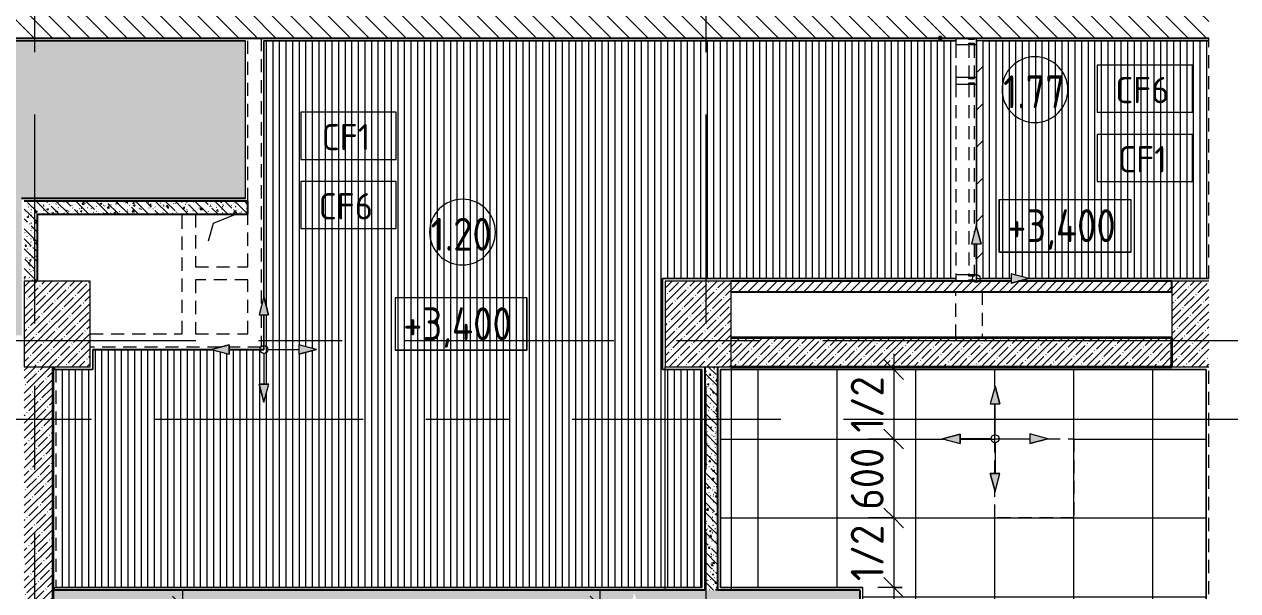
# Model space of a CAD drawing. Header units: millimetres. Extents: x 35861 to 236814, y -8553 to 29000.
# Drawn here: x 75480 to 84700, y 9196 to 13505 of the extents above; entities that cross this region are included whole.
import ezdxf

# ---------------------------------------------------------------- set-up
doc = ezdxf.new("R2010")
doc.units = ezdxf.units.MM
doc.linetypes.add('200_ШТРИХ__ш1_п0_6_', pattern=[160, 100, -60])
doc.linetypes.add('Осевая', pattern=[3175, 635, -476.25, 1587.5, -476.25])
for name, color, linetype, lineweight in [('0-1', 7, 'Continuous', 9), ('A-ANNO-DIMS', 7, 'Continuous', 9), ('A-ANNO-DIMS-100', 7, 'Continuous', 9), ('A-AREA-IDEN', 7, 'Continuous', 9), ('A-CLNG-IDEN', 7, 'Continuous', 9), ('A-DETL', 7, 'Continuous', 9), ('A-DETL-GENF', 7, 'Continuous', 9), ('A-DETL-MBND', 7, '200_ШТРИХ__ш1_п0_6_', 9), ('A-DETL-MBND-1', 7, 'Continuous', 9), ('A-FLOR', 7, 'Continuous', 9), ('G-ANNO-DIMS', 7, 'Continuous', 9), ('I-WALL', 7, 'Continuous', 9), ('S-COLS', 7, 'Continuous', 9), ('Оси', 7, 'Continuous', 9), ('Оси-2', 7, 'Осевая', 9)]:
    doc.layers.add(name, color=color, linetype=linetype, lineweight=lineweight)
for name, color, linetype, lineweight, true_color in [('A-DETL-GENF-2', 7, 'Continuous', 9, 0x004000), ('A-WALL-1', 7, 'Continuous', 35, 0x3c3c3c), ('A-WALL-2', 7, 'Continuous', 25, 0x3c3c3c), ('A-WALL-FNSH-2', 7, 'Continuous', 13, 0x3c3c3c)]:
    doc.layers.add(name, color=color, linetype=linetype, lineweight=lineweight, true_color=true_color)
doc.styles.add('GOST Common', font='GOST_Common.ttf', dxfattribs={"width": 0.9, "height": 250})
doc.styles.add('GOST Common_1', font='GOST_Common.ttf', dxfattribs={"height": 200})
doc.styles.add('ISOCPEUR', font='isocpeur.ttf', dxfattribs={"width": 0.9, "height": 250})
doc.dimstyles.new('ISO-2_5_0_9К_БОЛЬШОЙ', dxfattribs={"dimscale": 304.8, "dimtxt": 248.995294, "dimasz": 0.492126, "dimexe": 0.393701, "dimexo": 0.984252, "dimgap": 0, "dimtad": 1, "dimdec": 0, "dimrnd": 10, "dimzin": 0, "dimdsep": 46, "dimtxsty": 'ISOCPEUR', "dimblk1": 'OBLIQUE', "dimblk2": 'OBLIQUE', "dimsah": 1, "dimcen": 0.09, "dimdle": 0.393701, "dimazin": 0, "dimtfac": 1, "dimtdec": 4, "dimtix": 1, "dimtmove": 0, "dimatfit": 3, "dimfxl": 1, "dimtvp": 1, "dimtolj": 1, "dimtzin": 0, "dimarcsym": 2})
doc.dimstyles.new('ISO-2_5_0_9К_БОЛЬШОЙ_2', dxfattribs={"dimscale": 304.8, "dimtxt": 248.995294, "dimasz": 0.492126, "dimexe": 0.393701, "dimexo": 0.984252, "dimgap": 0, "dimtad": 1, "dimdec": 0, "dimrnd": 10, "dimzin": 0, "dimdsep": 46, "dimtxsty": 'ISOCPEUR', "dimblk1": 'OBLIQUE', "dimblk2": 'OBLIQUE', "dimsah": 1, "dimcen": 0.09, "dimdle": 0.393701, "dimazin": 0, "dimtfac": 1, "dimtdec": 4, "dimtix": 1, "dimtmove": 1, "dimatfit": 3, "dimfxl": 1, "dimtvp": 1, "dimtolj": 1, "dimtzin": 0, "dimarcsym": 2})
pattern_1 = [(45, (0, 0), (-57.02463, 57.02463), []), (45, (57.025, 0), (-57.02463, 57.02463), [100.806, -20.161, 3.353, -16.808])]
pattern_2 = [(135, (0, 0), (-75.43415, -75.43415), [106.68, -17.78, 3.556, -17.78]), (135, (0, 75.39), (-75.43415, -75.43415), []), (50, (0, 0), (127.52922, -11.15758), [13.335, -146.685]), (355, (0, 0), (-24.66966, 133.74002), [10.668, -117.348]), (100.451, (10.63, -0.93), (102.85973, 122.58178), [11.333, -124.663]), (46.184, (0, 35.56), (189.75516, -29.43036), [20.002, -220.027]), (96.636, (15.81, 33.1), (166.1822, 173.1996), [17, -186.995]), (351.184, (0, 35.56), (166.18393, 173.19757), [16.002, -176.022]), (21, (17.78, 26.67), (106.13027, -71.58603), [13.335, -146.685]), (326, (17.78, 26.67), (43.26188, 128.93175), [10.668, -117.348]), (71.451, (26.62, 20.7), (149.39198, 57.34505), [11.333, -124.663]), (37.5, (0, 0), (2.162228, 59.188357), [3.353, -112.573, 3.353, -115.773, -117.792]), (37.5, (0, 0), (2.162228, 59.188357), [-235.052, 3.353, -114.44]), (7.5, (0, 0), (46.773857, 70.12615), [3.353, -64.567, 3.353, -109.906, -44.894]), (7.5, (0, 0), (46.773857, 70.12615), [-181.178, 3.353, -41.542]), (327.5, (-39.65, 0), (94.91367, -4.010093), [3.353, -41.097, 3.353, -135.331, -184.023]), (327.5, (-39.65, 0), (94.91367, -4.010093), [-183.134, 3.353, -180.67]), (317.5, (-57.43, 0), (103.69057, 17.79882), [3.353, -54.432, 3.353, -88.748, -130.683]), (317.5, (-57.43, 0), (103.69057, 17.79882), [-149.885, 3.353, -127.33])]
pattern_3 = [(270, (82855, 7349.5), (600, 4e-14), []), (0, (82855, 7349.5), (0, 600), [])]

# ---------------------------------------------------------------- blocks, each defined once
blk = doc.blocks.new('BSC_Колонна _Прямоугольная - 650х500-23287315-План потолков с обозначением видов отделки и геометрии 1 этажа в осях 12 - 23')
at = {"layer": 'S-COLS'}
h = blk.add_hatch(dxfattribs=at)
h.set_pattern_fill('FP_32', color=256, style=0, pattern_type=2)
h.set_pattern_definition([(135, (11225, -75730), (-57.02463, -57.02463), []), (135, (11225, -75672.975), (-57.02463, -57.02463), [100.806, -20.161, 3.353, -16.808])])
h.paths.add_polyline_path([(325, -250), (325, 250), (-325, 250), (-325, -250), (-43, -250)])
for p, q in [((325, 250), (-325, 250)), ((-325, 250), (-325, -250)), ((325, -250), (325, 250)), ((-325, -250), (325, -250))]:
    blk.add_line(p, q, dxfattribs=at)
blk = doc.blocks.new('Прямоугольный импост - Импост структурный с накладкой - 160мм Темный-30755835-План потолков с обозначением видов отделки и геометрии 1 этажа в осях 12 - 23')
at = {"layer": 'A-DETL-MBND'}
for p, q in [((82557, 13050), (82657, 13050)), ((82557, 13050), (82557, 11600)), ((82657, 13050), (82697, 13050)), ((82657, 13050), (82657, 11600)), ((82697, 13050), (82714, 13050)), ((82697, 13050), (82697, 11908.3)), ((82714, 13050), (82714, 11970.1)), ((82697, 11835.8), (82697, 11600)), ((82714, 11835.8), (82714, 11600)), ((82657, 11600), (82557, 11600)), ((82697, 11600), (82657, 11600)), ((82714, 11600), (82697, 11600))]:
    blk.add_line(p, q, dxfattribs=at)
blk = doc.blocks.new('Прямоугольный импост - Импост структурный с накладкой - 160мм Темный-32274826-План потолков с обозначением видов отделки и геометрии 1 этажа в осях 12 - 23')
at = {"layer": 'A-DETL-MBND'}
for p, q in [((0, 140), (-50, 140)), ((-50, 140), (-50, 40)), ((-50, 40), (-40, 40)), ((-40, 40), (-40, 0)), ((-10, 0), (-10, 40)), ((-10, 40), (0, 40)), ((0, 0), (-10, 0)), ((-40, 0), (-50, 0)), ((-50, 0), (-50, -17)), ((-50, -17), (-20, -17)), ((-20, -17), (0, -17))]:
    blk.add_line(p, q, dxfattribs=at)
blk = doc.blocks.new('Прямоугольный импост - Импост структурный с накладкой - 160мм Темный-32274873-План потолков с обозначением видов отделки и геометрии 1 этажа в осях 12 - 23')
at = {"layer": 'A-DETL-MBND'}
for p, q in [((82557, 13350), (82657, 13350)), ((82557, 13350), (82557, 13100)), ((82657, 13350), (82697, 13350)), ((82657, 13350), (82657, 13100)), ((82697, 13350), (82714, 13350)), ((82697, 13350), (82697, 13100)), ((82714, 13350), (82714, 13100)), ((82657, 13100), (82557, 13100)), ((82697, 13100), (82657, 13100)), ((82714, 13100), (82697, 13100))]:
    blk.add_line(p, q, dxfattribs=at)
blk = doc.blocks.new('BSC_Колонна _Прямоугольная - 650х500-V38-План потолков с обозначением видов отделки и геометрии 1 этажа в осях 12 - 23')
at = {"layer": 'S-COLS'}
h = blk.add_hatch(dxfattribs=at)
h.set_pattern_fill('FP_50', color=256, style=0, pattern_type=2)
h.set_pattern_definition([(135, (11225, -80600), (-57.02463, -57.02463), []), (135, (11225, -80542.975), (-57.02463, -57.02463), [100.806, -20.161, 3.353, -16.808])])
h.paths.add_polyline_path([(325, -250), (325, 250), (-325, 250), (-325, -250)])
for p, q in [((325, 250), (-325, 250)), ((-325, 250), (-325, -250)), ((325, -250), (325, 250)), ((-325, -250), (325, -250))]:
    blk.add_line(p, q, dxfattribs=at)
blk = doc.blocks.new('Прямоугольный импост - Импост структурный с накладкой - 160мм Темный-32274886-План потолков с обозначением видов отделки и геометрии 1 этажа в осях 12 - 23')
at = {"layer": 'A-DETL-MBND'}
for p, q in [((-50, 40), (-50, 140)), ((-50, 140), (0, 140)), ((-40, 40), (-50, 40)), ((-50, -17), (-50, 0)), ((-50, 0), (-40, 0)), ((-40, 0), (-40, 40)), ((0, 40), (-10, 40)), ((-10, 40), (-10, 0)), ((-21, -17), (-50, -17)), ((0, -17), (-21, -17)), ((-10, 0), (0, 0))]:
    blk.add_line(p, q, dxfattribs=at)
blk = doc.blocks.new('Прямоугольный импост - Импост структурный с накладкой - 160мм Темный-32274825-План потолков с обозначением видов отделки и геометрии 1 этажа в осях 12 - 23')
at = {"layer": 'A-DETL-MBND'}
for p, q in [((-25, 40), (-25, 140)), ((-25, 140), (25, 140)), ((25, 140), (25, 40)), ((-15, 40), (-25, 40)), ((-25, -17), (-25, 0)), ((-25, 0), (-15, 0)), ((-15, 0), (-15, 40)), ((25, 40), (15, 40)), ((15, 40), (15, 0)), ((25, -17), (-25, -17)), ((15, 0), (25, 0)), ((25, 0), (25, -17))]:
    blk.add_line(p, q, dxfattribs=at)
blk = doc.blocks.new('Начало раскладки_красным - Начало раскладки_красным-26102174-План потолков с обозначением видов отделки и геометрии 1 этажа в осях 12 - 23')
at = {"layer": 'A-DETL-GENF'}
for points in [[(-36.2, 264.8), (36.2, 264.8), (0, 400)], [(-264.8, -36.2), (-264.8, 36.2), (-400, 0)], [(264.8, -36.2), (400, 0), (264.8, 36.2), (264.8, -28)], [(0, -400), (36.2, -264.8), (-36.2, -264.8)]]:
    blk.add_hatch(color=256, dxfattribs=at).paths.add_polyline_path(points)
for p, q in [((0, 400), (-36.2, 264.8)), ((0, 400), (-36.2, 264.8)), ((36.2, 264.8), (0, 400)), ((0, 400), (36.2, 264.8)), ((-36.2, 264.8), (36.2, 264.8)), ((-36.2, 264.8), (36.2, 264.8)), ((0, 30), (0, 264.8)), ((-264.8, 36.2), (-400, 0)), ((-400, 0), (-264.8, 36.2)), ((-400, 0), (-264.8, -36.2)), ((-400, 0), (-264.8, -36.2)), ((-264.8, -36.2), (-264.8, 36.2)), ((-264.8, 36.2), (-264.8, -36.2)), ((-30, 0), (-264.8, 0)), ((30, 0), (264.8, 0)), ((400, 0), (264.8, 36.2)), ((264.8, 36.2), (264.8, -36.2)), ((400, 0), (264.8, 36.2)), ((264.8, 36.2), (264.8, -36.2)), ((400, 0), (264.8, -36.2)), ((0, -30), (0, -264.8)), ((264.8, -36.2), (400, 0)), ((36.2, -264.8), (-36.2, -264.8)), ((-36.2, -264.8), (0, -400)), ((0, -400), (-36.2, -264.8)), ((-36.2, -264.8), (36.2, -264.8)), ((0, -400), (36.2, -264.8)), ((0, -400), (36.2, -264.8))]:
    blk.add_line(p, q, dxfattribs=at)
blk.add_circle((0, 0), 30, dxfattribs=at)
blk = doc.blocks.new('Начало раскладки_красным - Начало раскладки_красным-26112293-План потолков с обозначением видов отделки и геометрии 1 этажа в осях 12 - 23')
at = {"layer": 'A-DETL-GENF'}
for points in [[(-36.2, 264.8), (36.2, 264.8), (0, 400)], [(264.8, -36.2), (400, 0), (264.8, 36.2)]]:
    blk.add_hatch(color=256, dxfattribs=at).paths.add_polyline_path(points)
for p, q in [((0, 400), (-36.2, 264.8)), ((0, 400), (-36.2, 264.8)), ((36.2, 264.8), (0, 400)), ((0, 400), (36.2, 264.8)), ((-36.2, 264.8), (36.2, 264.8)), ((-36.2, 264.8), (36.2, 264.8)), ((0, 30), (0, 264.8)), ((30, 0), (264.8, 0)), ((400, 0), (264.8, 36.2)), ((264.8, 36.2), (264.8, -36.2)), ((400, 0), (264.8, 36.2)), ((264.8, 36.2), (264.8, -36.2)), ((400, 0), (264.8, -36.2)), ((264.8, -36.2), (400, 0))]:
    blk.add_line(p, q, dxfattribs=at)
blk.add_circle((0, 0), 30, dxfattribs=at)
blk = doc.blocks.new('Марка_Помещения - Номер-25198446-План потолков с обозначением видов отделки и геометрии 1 этажа в осях 12 - 23')
at = {"layer": 'A-AREA-IDEN'}
for start, end in [(360, 180), (180, 360)]:
    blk.add_arc((0, 0), 2.5, start, end, dxfattribs=at)
blk = doc.blocks.new('М_потолков - Марка_ Имя типа-25382930-План потолков с обозначением видов отделки и геометрии 1 этажа в осях 12 - 23')
at = {"layer": 'A-CLNG-IDEN'}
for p, q in [((3.625, 1.984375), (-3.625, 1.984375)), ((-3.625, 1.984375), (-3.625, -1.59375)), ((3.625, -1.59375), (3.625, 1.984375)), ((-3.625, -1.59375), (3.625, -1.59375))]:
    blk.add_line(p, q, dxfattribs=at)
blk = doc.blocks.new('Высотные отметки - 10х4_h_-17668695-План потолков с обозначением видов отделки и геометрии 1 этажа в осях 12 - 23')
at = {"layer": 'G-ANNO-DIMS'}
for p, q in [((-5, 4), (-5, 0)), ((5, 4), (-5, 4)), ((5, 4), (-5, 4)), ((-5, 4), (-5, 0)), ((5, 4), (5, 0)), ((5, 0), (5, 4)), ((5, 0), (-5, 0)), ((-5, 0), (5, 0))]:
    blk.add_line(p, q, dxfattribs=at)
blk = doc.blocks.new('DIMBLOCK44-План потолков с обозначением видов отделки и геометрии 1 этажа в осях 12 - 23')
at = {"layer": 'A-ANNO-DIMS-100', "lineweight": 20}
for p, q in [((76682.5, 9080), (76607.5, 9155)), ((76682.5, 9080), (76757.5, 9005)), ((76682.5, 8660.3), (76607.5, 8735.3)), ((76682.5, 8660.3), (76757.5, 8585.3))]:
    blk.add_line(p, q, dxfattribs=at)
at = {"layer": 'A-ANNO-DIMS-100'}
for p, q in [((76682.5, 9200), (76682.5, 8540.3)), ((76488.6, 9080), (76802.5, 9080)), ((76682.5, 9080), (76488.6, 9080)), ((76682.5, 8716.8), (76682.5, 8870.2)), ((76682.5, 8118.8), (76682.5, 8716.8)), ((76488.6, 8660.3), (76802.5, 8660.3)), ((76682.5, 8660.3), (76488.6, 8660.3))]:
    blk.add_line(p, q, dxfattribs=at)
at = {"layer": 'A-ANNO-DIMS-100', "color": 0, "insert": (76355.9, 8118.8), "char_height": 250, "width": 597.589, "attachment_point": 1, "rotation": 90, "line_spacing_factor": 1.149209, "style": 'ISOCPEUR'}
blk.add_mtext('420', dxfattribs=at)
blk = doc.blocks.new('_Oblique')
at = {"color": 0, "linetype": 'ByBlock', "lineweight": -2}
blk.add_line((-0.5, -0.5), (0.5, 0.5), dxfattribs=at)
blk = doc.blocks.new('DIMBLOCK46-План потолков с обозначением видов отделки и геометрии 1 этажа в осях 12 - 23')
at = {"layer": 'A-ANNO-DIMS-100', "lineweight": 20}
for p, q in [((79854, 9080), (79779, 9155)), ((79854, 9080), (79929, 9005)), ((79854, 8779), (79779, 8854)), ((79854, 8779), (79929, 8704))]:
    blk.add_line(p, q, dxfattribs=at)
at = {"layer": 'A-ANNO-DIMS-100'}
for p, q in [((79854, 9200), (79854, 8659)), ((79660.1, 9080), (79974, 9080)), ((79854, 9080), (79660.1, 9080)), ((79854, 8789.4), (79854, 8929.5)), ((79814.7, 8779), (79974, 8779)), ((79854, 8779), (79814.7, 8779)), ((79854, 8215.3), (79854, 8789.4))]:
    blk.add_line(p, q, dxfattribs=at)
at = {"layer": 'A-ANNO-DIMS-100', "color": 0, "insert": (79527.4, 8215.3), "char_height": 250, "width": 568.858, "attachment_point": 1, "rotation": 90, "line_spacing_factor": 1.149209, "style": 'ISOCPEUR'}
blk.add_mtext('300', dxfattribs=at)
blk = doc.blocks.new('DIMBLOCK50-План потолков с обозначением видов отделки и геометрии 1 этажа в осях 12 - 23')
at = {"layer": 'A-ANNO-DIMS-100'}
for p, q in [((82086.1, 10999), (82086.1, 10349.5)), ((81892.2, 10879), (82206.1, 10879)), ((82086.1, 10879), (81892.2, 10879)), ((81892.2, 10349.5), (82206.1, 10349.5)), ((82086.1, 10349.5), (81892.2, 10349.5))]:
    blk.add_line(p, q, dxfattribs=at)
at = {"layer": 'A-ANNO-DIMS-100', "lineweight": 20}
for p, q in [((82086.1, 10879), (82011.1, 10954)), ((82086.1, 10879), (82161.1, 10804)), ((82086.1, 10349.5), (82011.1, 10424.5)), ((82086.1, 10349.5), (82161.1, 10274.5))]:
    blk.add_line(p, q, dxfattribs=at)
at = {"layer": 'A-ANNO-DIMS-100', "color": 0, "insert": (81759.5, 10398.8), "char_height": 250, "width": 517.144, "attachment_point": 1, "rotation": 90, "line_spacing_factor": 1.149209, "style": 'ISOCPEUR'}
blk.add_mtext('1/2', dxfattribs=at)
blk = doc.blocks.new('DIMBLOCK51-План потолков с обозначением видов отделки и геометрии 1 этажа в осях 12 - 23')
at = {"layer": 'A-ANNO-DIMS-100', "lineweight": 20}
for p, q in [((82086.1, 10349.5), (82011.1, 10424.5)), ((82086.1, 10349.5), (82161.1, 10274.5)), ((82086.1, 9749.5), (82011.1, 9824.5)), ((82086.1, 9749.5), (82161.1, 9674.5))]:
    blk.add_line(p, q, dxfattribs=at)
at = {"layer": 'A-ANNO-DIMS-100'}
for p, q in [((81892.2, 10349.5), (82206.1, 10349.5)), ((82086.1, 10349.5), (81892.2, 10349.5)), ((82086.1, 10349.5), (82086.1, 9749.5)), ((81892.2, 9749.5), (82206.1, 9749.5)), ((82086.1, 9749.5), (81892.2, 9749.5))]:
    blk.add_line(p, q, dxfattribs=at)
at = {"layer": 'A-ANNO-DIMS-100', "color": 0, "insert": (81759.5, 9812.5), "char_height": 250, "width": 568.858, "attachment_point": 1, "rotation": 90, "line_spacing_factor": 1.149209, "style": 'ISOCPEUR'}
blk.add_mtext('600', dxfattribs=at)
blk = doc.blocks.new('DIMBLOCK52-План потолков с обозначением видов отделки и геометрии 1 этажа в осях 12 - 23')
at = {"layer": 'A-ANNO-DIMS-100', "lineweight": 20}
for p, q in [((82086.1, 9749.5), (82011.1, 9824.5)), ((82086.1, 9749.5), (82161.1, 9674.5)), ((82086.1, 9221), (82011.1, 9296)), ((82086.1, 9221), (82161.1, 9146))]:
    blk.add_line(p, q, dxfattribs=at)
at = {"layer": 'A-ANNO-DIMS-100'}
for p, q in [((81892.2, 9749.5), (82206.1, 9749.5)), ((82086.1, 9749.5), (81892.2, 9749.5)), ((82086.1, 9749.5), (82086.1, 9101)), ((82151, 9221), (81966.1, 9221)), ((82086.1, 9221), (82151, 9221))]:
    blk.add_line(p, q, dxfattribs=at)
at = {"layer": 'A-ANNO-DIMS-100', "color": 0, "insert": (81759.5, 9269.8), "char_height": 250, "width": 517.144, "attachment_point": 1, "rotation": 90, "line_spacing_factor": 1.149209, "style": 'ISOCPEUR'}
blk.add_mtext('1/2', dxfattribs=at)

msp = doc.modelspace()

# ---------------------------------------------------------------- hatches: boundary and pattern name
at = {"layer": 'A-DETL-GENF-2'}
h = msp.add_hatch(dxfattribs=at)
h.set_pattern_fill('FP_71', color=256, style=0, pattern_type=2)
h.set_pattern_definition([(45, (0, 0), (-141.42136, 141.42136), [])])
h.paths.add_polyline_path([(82750.1, 11571), (82765, 11571), (82765, 13380), (82714, 13380), (82714, 11970.1), (82750.1, 11835.8), (82714, 11835.7), (82714, 11571)])
at = {"layer": 'A-DETL-MBND'}
h = msp.add_hatch(dxfattribs=at)
h.set_pattern_fill('FP_67', color=256, style=0, pattern_type=2)
h.set_pattern_definition([(90, (76120, 12346.19), (-50, 3e-15), [])])
h.paths.add_polyline_path([(80150.4, 9221), (80629, 9221), (80629, 10879), (80329, 10879), (80329, 11571), (82557, 11571), (82557, 13379), (77300.8, 13379), (77300.8, 11430.1), (77336.9, 11295.8), (77300.8, 11295.7), (77300.8, 11029), (77036, 11029), (77036.1, 10994.6), (76907.4, 11029), (76001, 11029), (76001, 10879), (75721, 10879), (75721, 9221), (78707.1, 9221)])
h.paths.add_polyline_path([(77301, 10631), (77264.7, 10766.2), (77337.2, 10766.3)])
h.paths.add_polyline_path([(77565.6, 10994.9), (77565.6, 11067.4), (77700.8, 11031.2), (77631.5, 11012.6)])
h = msp.add_hatch(dxfattribs=at)
h.set_pattern_fill('FP_68', color=256, style=0, pattern_type=2)
h.set_pattern_definition([(90, (83615, 12479.673), (-50, 3e-15), [])])
h.paths.add_polyline_path([(84480, 11571), (84480, 13379), (82714, 13379), (82714, 11970.1), (82750.1, 11835.8), (82714, 11835.7), (82714, 11571), (82978.8, 11571), (82978.7, 11607.4), (83114, 11571)])
h = msp.add_hatch(dxfattribs=at)
h.set_pattern_fill('FP_62', color=256, style=0, pattern_type=2)
h.set_pattern_definition(pattern_3)
h.paths.add_polyline_path([(80850, 9220), (80850, 10880), (80770, 10880), (80770, 9220)])
h = msp.add_hatch(dxfattribs=at)
h.set_pattern_fill('FP_62', color=256, style=0, pattern_type=2)
h.set_pattern_definition(pattern_3)
h.paths.add_polyline_path([(84180, 3790), (84180, 4070), (84460, 4070), (84460, 10880), (80850, 10880), (80850, 9220), (81850, 9220), (81850, 3790), (83036.9, 3790)])
h.paths.add_polyline_path([(83455, 4351), (82855, 4351), (82855, 4951), (83455, 4951), (83455, 4795)])
h.paths.add_polyline_path([(82855, 6151), (82855, 6751), (83455, 6751), (83455, 6151)])
h.paths.add_polyline_path([(83455, 7951), (82855, 7951), (82855, 8551), (83455, 8551), (83455, 8020.2)])
h.paths.add_polyline_path([(82855, 9751), (82855, 9956.6), (82819.9, 10087.2), (82855, 10087.3), (82855, 10351), (83120.8, 10351), (83120.7, 10388.4), (83256, 10352.2), (83251.4, 10351), (83455, 10351), (83455, 9751)])
h.paths.add_polyline_path([(82591.3, 10315.6), (82456, 10351.8), (82591.2, 10388.1)])
h.paths.add_polyline_path([(82819.6, 10616.7), (82855.8, 10752), (82892.1, 10616.8)])
at = {"layer": 'A-DETL-MBND-1'}
msp.add_hatch(color=256, dxfattribs=at).paths.add_polyline_path([(74060, 11140), (75460, 11140), (75460, 12180), (77159.8, 12180), (77159.8, 13380), (73640, 13380), (73640, 11920), (74060, 11920)])
h = msp.add_hatch(color=256, dxfattribs=at)
h.paths.add_polyline_path([(75720.5, 9221), (75721, 9221.6), (75720.5, 10185.4)])
h.paths.add_polyline_path([(77300.3, 11029), (77300.8, 11029.1), (77300.3, 11029.3)])
h.paths.add_polyline_path([(77300.3, 11430), (77300.8, 11431), (77300.8, 13379), (77300.3, 13379), (77300.3, 11431)])
h = msp.add_hatch(color=256, dxfattribs=at)
h.paths.add_polyline_path([(82978.8, 11570), (82978.7, 11571), (82978.7, 11570)])
h.paths.add_polyline_path([(84480, 13379), (84480, 13380), (83036.9, 13379)])
at = {"layer": 'I-WALL'}
h = msp.add_hatch(dxfattribs=at)
h.set_pattern_fill('FP_21', color=256, style=0, pattern_type=2)
h.set_pattern_definition([(135, (0, 0), (-70.71068, -70.71068), [])])
h.paths.add_polyline_path([(84480.2, 13400), (84480.2, 13600), (68650, 13600), (68650, 13400), (83036.9, 13400)])
h = msp.add_hatch(dxfattribs=at)
h.set_pattern_fill('FP_20', color=256, style=0, pattern_type=2)
h.set_pattern_definition(pattern_2)
h.paths.add_polyline_path([(77179.8, 12060), (77179.8, 12160), (75480, 12160), (75480, 12060), (75820.5, 12060)])
h = msp.add_hatch(dxfattribs=at)
h.set_pattern_fill('FP_20', color=256, style=0, pattern_type=2)
h.set_pattern_definition(pattern_2)
h.paths.add_polyline_path([(75580, 11550), (75580, 12060), (75480, 12060), (75480, 11550)])
h = msp.add_hatch(dxfattribs=at)
h.set_pattern_fill('FP_35', color=256, style=0, pattern_type=2)
h.set_pattern_definition([(45, (0, 0), (-35.35534, 35.35534), [])])
h.paths.add_polyline_path([(84200, 11470), (84200, 11550), (83034.9, 11550), (82978.8, 11534.9), (82978.7, 11550), (80850, 11550), (80850, 11470), (83114, 11470)])
h = msp.add_hatch(dxfattribs=at)
h.set_pattern_fill('FP_1', color=256, style=0, pattern_type=2)
h.set_pattern_definition(pattern_1)
h.paths.add_polyline_path([(84200, 10900), (84200, 11120), (80850, 11120), (80850, 10900), (83036.9, 10900)])
h = msp.add_hatch(dxfattribs=at)
h.set_pattern_fill('FP_1', color=256, style=0, pattern_type=2)
h.set_pattern_definition(pattern_1)
h.paths.add_polyline_path([(75700, 7900), (75700, 10900), (75480, 10900), (75480, 7900)])
h = msp.add_hatch(dxfattribs=at)
h.set_pattern_fill('FP_20', color=256, style=0, pattern_type=2)
h.set_pattern_definition(pattern_2)
h.paths.add_polyline_path([(80750, 9200), (80750, 10900), (80650, 10900), (80650, 9200)])
h = msp.add_hatch(dxfattribs=at)
h.set_pattern_fill('FP_20', color=256, style=0, pattern_type=2)
h.set_pattern_definition(pattern_2)
h.paths.add_polyline_path([(81593.6, 9100), (81830, 9100), (81830, 9200), (75700, 9200), (75700, 9100), (80094.1, 9100), (80115.5, 9180), (80137, 9100), (80151.8, 9100)])
at = {"layer": 'S-COLS'}
h = msp.add_hatch(dxfattribs=at)
h.set_pattern_fill('FP_1', color=256, style=0, pattern_type=2)
h.set_pattern_definition(pattern_1)
h.paths.add_polyline_path([(84200, 10900), (84480.2, 10900), (84480.2, 11550), (84200, 11550)])

# ---------------------------------------------------------------- linework, layer by layer
at = {"layer": '0-1'}
for p, q in [((76880.5, 11857), (76916.8, 11992.2)), ((76916.8, 11992.2), (77080.5, 12057))]:
    msp.add_line(p, q, dxfattribs=at)
at = {"layer": 'A-DETL'}
for p, q in [((82714, 13380), (82714, 11970.1)), ((82765, 13380), (82714, 13380)), ((82765, 11571), (82765, 13380)), ((82714, 11835.8), (82714, 11571)), ((82714, 11571), (82765, 11571))]:
    msp.add_line(p, q, dxfattribs=at)
at = {"layer": 'A-DETL-MBND'}
for p, q in [((77159.8, 13380), (73640, 13380)), ((77159.8, 12180), (77159.8, 13380)), ((77179.8, 12160), (77179.8, 13400)), ((77279.8, 13400), (77279.8, 11353.3)), ((77299.8, 13380), (77299.8, 11428.1)), ((82557, 13380), (77299.8, 13380)), ((77300.3, 13380), (77300.3, 11430)), ((82557, 13379), (77300.8, 13379)), ((77300.8, 13379), (77300.8, 11430.1)), ((84480, 13380), (82714, 13380)), ((84480, 13379), (82714, 13379)), ((84480, 13380), (84480, 13400)), ((84480, 11570), (84480, 13379)), ((75460, 12180), (77159.8, 12180)), ((76679.8, 11150), (76679.8, 12060)), ((76779.8, 12060), (76779.8, 11660)), ((77179.8, 11660), (77179.8, 12060)), ((76779.8, 11660), (77179.8, 11660)), ((76779.8, 11560), (76779.8, 11150)), ((77179.8, 11560), (76779.8, 11560)), ((77179.8, 11150), (77179.8, 11560)), ((80329, 10879), (80329, 11571)), ((80329, 11571), (82557, 11571)), ((80330, 11570), (82557, 11570)), ((80330, 10880), (80330, 11570)), ((82714, 11571), (82978.8, 11571)), ((82714, 11570), (82978.8, 11570)), ((83109.4, 11570), (84480.2, 11570)), ((83113.1, 11571), (84480, 11571)), ((82557, 11120), (82557, 11470)), ((82757, 11470), (82757, 11120)), ((77279.8, 11295.8), (77279.8, 11050)), ((77299.8, 11295.8), (77299.8, 11030)), ((77300.3, 11295.8), (77300.3, 11029)), ((77300.8, 11295.8), (77300.8, 11029)), ((75980, 11150), (76679.8, 11150)), ((76779.8, 11150), (77179.8, 11150)), ((76972.4, 11050), (75980, 11050)), ((76903.7, 11030), (76000, 11030)), ((76000, 11030), (76000, 10880)), ((76000.5, 11029), (76000.5, 10879)), ((76907.4, 11029), (76001, 11029)), ((76001, 11029), (76001, 10879)), ((77279.8, 11050), (77036, 11050)), ((77299.8, 11030), (77036, 11030)), ((77300.8, 11029), (77036, 11029)), ((75710, 10900), (75710, 10880)), ((76000, 10880), (75710, 10880)), ((80630, 10880), (80330, 10880)), ((80350, 10900), (80650, 10900)), ((80630, 9220), (80630, 10880)), ((80750, 10900), (80850, 10900)), ((80770, 10880), (80770, 9220)), ((84460, 10880), (80770, 10880)), ((80850, 10900), (81593.6, 10900)), ((84460, 4070), (84460, 10880)), ((84480, 4050), (84480, 10900)), ((75720.5, 10879), (75720.5, 9221)), ((75721, 10879), (75721, 9221)), ((76001, 10879), (75721, 10879)), ((80629, 10879), (80329, 10879)), ((80629, 9221), (80629, 10879)), ((82855, 10351), (83120.8, 10351)), ((82855, 10087.2), (82855, 10351)), ((83251.4, 10351), (83455, 10351)), ((83455, 10351), (83455, 9751)), ((82855, 9751), (82855, 9956.6)), ((83455, 9751), (82855, 9751)), ((75710, 9220), (80630, 9220)), ((75710, 9200), (75710, 9220)), ((75721, 9221), (80629, 9221)), ((80770, 9220), (81850, 9220)), ((81850, 9220), (81850, 3790))]:
    msp.add_line(p, q, dxfattribs=at)
at = {"layer": 'A-FLOR'}
for p, q in [((80350, 9200), (80350, 10900)), ((80350, 10900), (80650, 10900)), ((80750, 10900), (80850, 10900)), ((80850, 10900), (80850, 9200))]:
    msp.add_line(p, q, dxfattribs=at)
at = {"layer": 'A-WALL-1'}
for p, q in [((84200, 11120), (80850, 11120)), ((84200, 10900), (84200, 11120)), ((75700, 7900), (75700, 10900)), ((80850, 10900), (84200, 10900))]:
    msp.add_line(p, q, dxfattribs=at)
at = {"layer": 'A-WALL-2'}
for p, q in [((68650, 13400), (84480.2, 13400)), ((82450, 13410), (82430, 13410)), ((82430, 13410), (82430, 13390)), ((82430, 13390), (82450, 13390)), ((82450, 13390), (82450, 13410)), ((77179.8, 12160), (75480, 12160)), ((77179.8, 12060), (77179.8, 12160)), ((75580, 12060), (77179.8, 12060)), ((75580, 11550), (75580, 12060)), ((82978.8, 11550), (80850, 11550)), ((84200, 11550), (83034.9, 11550)), ((84200, 11470), (84200, 11550)), ((80850, 11470), (84200, 11470)), ((80650, 10900), (80650, 9200)), ((80750, 9200), (80750, 10900)), ((80650, 9200), (75700, 9200)), ((81830, 9200), (80750, 9200)), ((81830, 3750), (81830, 9200))]:
    msp.add_line(p, q, dxfattribs=at)
at = {"layer": 'A-WALL-FNSH-2'}
for p, q in [((77159.8, 13380), (73640, 13380)), ((73641, 13379), (77158.8, 13379)), ((77158.8, 13379), (77158.8, 12181)), ((77159.8, 12180), (77159.8, 13380)), ((82557, 13380), (77299.8, 13380)), ((77299.8, 13380), (77299.8, 11428.1)), ((77300.8, 13379), (82557, 13379)), ((77300.8, 11430.1), (77300.8, 13379)), ((82557, 13379), (82557, 13380)), ((84480.2, 13380), (82757, 13380)), ((82757, 13380), (82757, 13379)), ((82757, 13379), (84480.2, 13379)), ((77158.8, 12181), (75459, 12181)), ((75460, 12180), (77159.8, 12180)), ((80329, 11571), (80329, 10879)), ((82557, 11571), (80329, 11571)), ((80330, 10880), (80330, 11570)), ((80330, 11570), (82557, 11570)), ((82557, 11570), (82557, 11571)), ((82978.8, 11571), (82757, 11571)), ((82757, 11571), (82757, 11570)), ((82757, 11570), (82978.8, 11570)), ((83109.4, 11570), (84480.2, 11570)), ((84480.2, 11571), (83113.1, 11571)), ((77299.8, 11295.8), (77299.8, 11030)), ((77300.8, 11029), (77300.8, 11295.8)), ((76903.7, 11030), (76000, 11030)), ((76000, 11030), (76000, 10880)), ((76001, 11029), (76907.4, 11029)), ((76001, 10879), (76001, 11029)), ((77299.8, 11030), (77036, 11030)), ((77036, 11029), (77300.8, 11029)), ((76000, 10880), (75710, 10880)), ((75710, 10880), (75710, 10879)), ((80630, 10880), (80330, 10880)), ((80630, 9220), (80630, 10880)), ((80770, 10880), (80770, 9220)), ((84460, 10880), (80770, 10880)), ((84460, 4070), (84460, 10880)), ((75710, 10879), (76001, 10879)), ((80329, 10879), (80629, 10879)), ((80629, 10879), (80629, 9221)), ((80771, 9221), (80771, 10879)), ((80771, 10879), (84459, 10879)), ((84459, 10879), (84459, 4071)), ((80629, 9221), (75720.5, 9221)), ((75720.5, 9221), (75720.5, 9220)), ((75720.5, 9220), (80630, 9220)), ((80770, 9220), (81850, 9220)), ((81851, 9221), (80771, 9221)), ((81850, 9220), (81850, 3790)), ((81851, 3791), (81851, 9221))]:
    msp.add_line(p, q, dxfattribs=at)
at = {"layer": 'S-COLS'}
for p, q in [((84480.2, 11550), (84200, 11550)), ((84200, 11550), (84200, 10900)), ((84200, 10900), (84480.2, 10900))]:
    msp.add_line(p, q, dxfattribs=at)
at = {"layer": 'Оси'}
for p, q in [((81600, 13400), (84100, 13400)), ((82200, 11100), (84700, 11100)), ((82200, 10500), (84700, 10500))]:
    msp.add_line(p, q, dxfattribs=at)
at = {"layer": 'Оси-2'}
for p, q in [((75560, 593.7), (75560, 25078.1)), ((80660, 593.7), (80660, 24890.1)), ((39160.8, 13400), (81600, 13400)), ((39160.8, 11100), (82200, 11100)), ((40430.8, 10500), (82200, 10500))]:
    msp.add_line(p, q, dxfattribs=at)

# ---------------------------------------------------------------- block references
at = {"layer": 'A-AREA-IDEN', "xscale": 99.99999999999993, "yscale": 99.99999999999993, "zscale": 99.99999999999993}
for p in [(83159.2, 13007.5), (78809.7, 11924.1)]:
    msp.add_blockref('Марка_Помещения - Номер-25198446-План потолков с обозначением видов отделки и геометрии 1 этажа в осях 12 - 23', p, dxfattribs=at)
at = {"layer": 'A-CLNG-IDEN', "xscale": 99.99999999999993, "yscale": 99.99999999999993, "zscale": 99.99999999999993}
for p in [(83994.4, 12994.5), (77942.7, 12636.6), (83994.4, 12468.1), (77943.2, 12110.3)]:
    msp.add_blockref('М_потолков - Марка_ Имя типа-25382930-План потолков с обозначением видов отделки и геометрии 1 этажа в осях 12 - 23', p, dxfattribs=at)
at = {"layer": 'A-DETL-GENF', "rotation": 0.03359668727813597}
for name, p in [('Начало раскладки_красным - Начало раскладки_красным-26112293-План потолков с обозначением видов отделки и геометрии 1 этажа в осях 12 - 23', (82714, 11571)), ('Начало раскладки_красным - Начало раскладки_красным-26102174-План потолков с обозначением видов отделки и геометрии 1 этажа в осях 12 - 23', (77300.8, 11031)), ('Начало раскладки_красным - Начало раскладки_красным-26102174-План потолков с обозначением видов отделки и геометрии 1 этажа в осях 12 - 23', (82856, 10352))]:
    msp.add_blockref(name, p, dxfattribs=at)
at = {"layer": 'A-DETL-MBND', "rotation": 89.99999999999993}
msp.add_blockref('Прямоугольный импост - Импост структурный с накладкой - 160мм Темный-32274826-План потолков с обозначением видов отделки и геометрии 1 этажа в осях 12 - 23', (82697, 13400), dxfattribs=at)
at = {"layer": 'A-DETL-MBND'}
for name in ['Прямоугольный импост - Импост структурный с накладкой - 160мм Темный-32274873-План потолков с обозначением видов отделки и геометрии 1 этажа в осях 12 - 23', 'Прямоугольный импост - Импост структурный с накладкой - 160мм Темный-30755835-План потолков с обозначением видов отделки и геометрии 1 этажа в осях 12 - 23']:
    msp.add_blockref(name, (0, 0), dxfattribs=at)
at = {"layer": 'A-DETL-MBND', "extrusion": (0, 0, -1), "rotation": 270.0000000000001}
for name, p in [('Прямоугольный импост - Импост структурный с накладкой - 160мм Темный-32274825-План потолков с обозначением видов отделки и геометрии 1 этажа в осях 12 - 23', (-82697, 13075)), ('Прямоугольный импост - Импост структурный с накладкой - 160мм Темный-32274886-План потолков с обозначением видов отделки и геометрии 1 этажа в осях 12 - 23', (-82697, 11550))]:
    msp.add_blockref(name, p, dxfattribs=at)
at = {"layer": 'G-ANNO-DIMS', "extrusion": (0, 0, -1), "xscale": 99.99999999999993, "yscale": 99.99999999999993, "zscale": 99.99999999999993}
msp.add_blockref('Высотные отметки - 10х4_h_-17668695-План потолков с обозначением видов отделки и геометрии 1 этажа в осях 12 - 23', (-83387.8, 11770.9), dxfattribs=at)
at = {"layer": 'G-ANNO-DIMS', "xscale": 99.99999999999993, "yscale": 99.99999999999993, "zscale": 99.99999999999993}
msp.add_blockref('Высотные отметки - 10х4_h_-17668695-План потолков с обозначением видов отделки и геометрии 1 этажа в осях 12 - 23', (78798.6, 11025.2), dxfattribs=at)
at = {"layer": 'S-COLS', "rotation": 270.0000000000007}
for name, p in [('BSC_Колонна _Прямоугольная - 650х500-23287315-План потолков с обозначением видов отделки и геометрии 1 этажа в осях 12 - 23', (75730, 11225)), ('BSC_Колонна _Прямоугольная - 650х500-V38-План потолков с обозначением видов отделки и геометрии 1 этажа в осях 12 - 23', (80600, 11225))]:
    msp.add_blockref(name, p, dxfattribs=at)

# ---------------------------------------------------------------- texts
at = {"layer": 'A-AREA-IDEN', "char_height": 250, "width": 606.076, "attachment_point": 1, "style": 'GOST Common'}
for s, insert in [('1.77', (82917.3, 13116.1)), ('1.20', (78567.8, 12032.6))]:
    msp.add_mtext(s, dxfattribs=dict(at, insert=insert))
at = {"layer": 'A-CLNG-IDEN', "char_height": 200, "attachment_point": 1, "style": 'GOST Common_1'}
for s, insert, width in [('CF6', (83768.6, 13104.2), 529.114), ('CF1', (77739.9, 12746.4), 472.996), ('CF1', (83791.6, 12577.9), 472.996), ('CF6', (77717.4, 12220.1), 529.114)]:
    msp.add_mtext(s, dxfattribs=dict(at, insert=insert, width=width))
at = {"layer": 'G-ANNO-DIMS', "char_height": 250, "width": 1055.976, "attachment_point": 1, "line_spacing_factor": 1.022761, "style": 'GOST Common'}
for insert in [(82947.8, 12097.6), (78358.6, 11351.9)]:
    msp.add_mtext('+3,400', dxfattribs=dict(at, insert=insert))

# ---------------------------------------------------------------- dimensions: what is measured, and where the dimension line sits
at = {"layer": 'A-ANNO-DIMS'}
for base, p1, p2, override, picture, middle in [((82086.1, 10349.5), (82192.2, 10879), (82192.2, 10349.5), {"dimpost": '<>', "dimfxl": 529.499999}, 'DIMBLOCK50-План потолков с обозначением видов отделки и геометрии 1 этажа в осях 12 - 23', (81961.1, 10614.2)), ((82086.1, 9221), (82192.2, 9749.5), (81851, 9221), {"dimpost": '<>', "dimfxl": 629.052059}, 'DIMBLOCK52-План потолков с обозначением видов отделки и геометрии 1 этажа в осях 12 - 23', (81961.1, 9485.2))]:
    dim = msp.add_linear_dim(base=base, p1=p1, p2=p2, angle=90, text='1/2', dimstyle='ISO-2_5_0_9К_БОЛЬШОЙ', override=override, dxfattribs=at)
    dim.commit()
    dim.dimension.update_dxf_attribs({"geometry": picture, "text_midpoint": middle})
dim = msp.add_linear_dim(base=(82086.1, 9749.5), p1=(82192.2, 10349.5), p2=(82192.2, 9749.5), angle=90, dimstyle='ISO-2_5_0_9К_БОЛЬШОЙ', override={"dimpost": '<>', "dimfxl": 600}, dxfattribs=at)
dim.commit()
dim.dimension.update_dxf_attribs({"geometry": 'DIMBLOCK51-План потолков с обозначением видов отделки и геометрии 1 этажа в осях 12 - 23', "text_midpoint": (81961.1, 10049.5)})
for base, p1, p2, override, picture, middle in [((76682.5, 8660.3), (76788.6, 9080), (76788.6, 8660.3), {"dimpost": '<>', "dimfxl": 419.696058}, 'DIMBLOCK44-План потолков с обозначением видов отделки и геометрии 1 этажа в осях 12 - 23', (76522.5, 8417.6)), ((79854, 8779), (79960.1, 9080), (80114.7, 8779), {"dimpost": '<>', "dimfxl": 338.409823}, 'DIMBLOCK46-План потолков с обозначением видов отделки и геометрии 1 этажа в осях 12 - 23', (79694.1, 8499.8))]:
    dim = msp.add_linear_dim(base=base, p1=p1, p2=p2, angle=90, dimstyle='ISO-2_5_0_9К_БОЛЬШОЙ_2', override=override, dxfattribs=at)
    dim.commit()
    dim.dimension.update_dxf_attribs({"geometry": picture, "text_midpoint": middle, "dimtype": 160, "text_rotation": 90})

doc.saveas('drawing.dxf')
